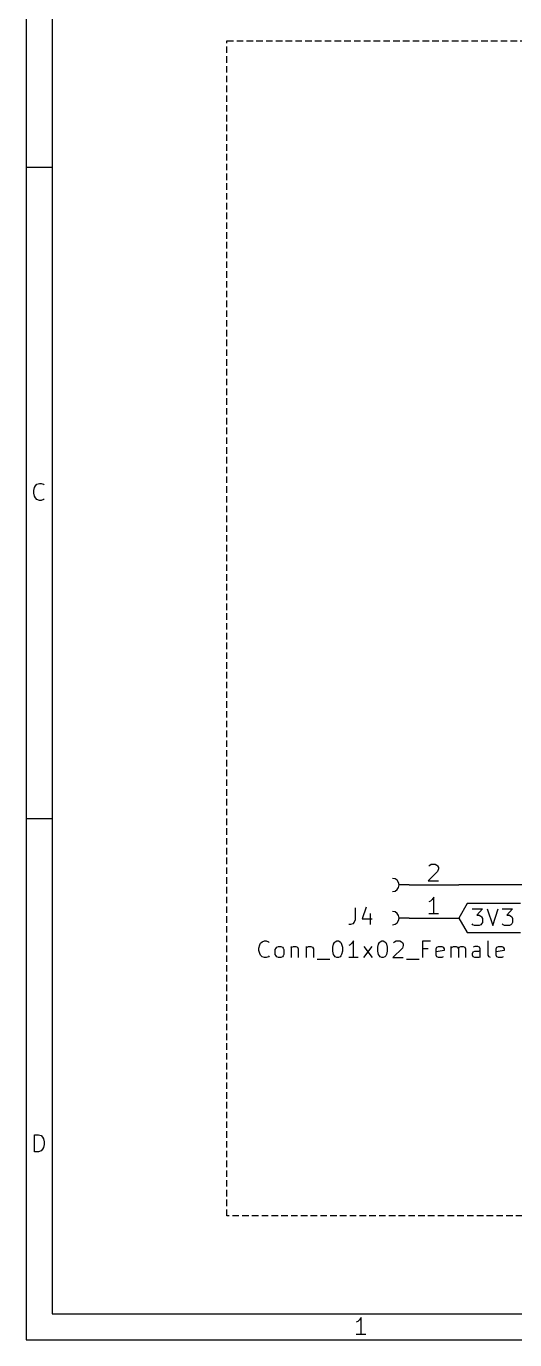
# Model space of a CAD drawing. Extents: x 10 to 287, y -200 to -10.
# Drawn here: x 10 to 47.5, y -200 to -99.2 of the extents above; entities that cross this region are included whole.
import ezdxf

# ---------------------------------------------------------------- set-up
doc = ezdxf.new("R2010")
doc.units = 0
doc.header["$MEASUREMENT"] = 0
doc.linetypes.add('DASHED', pattern=[0.75, 0.5, -0.25])
for name, color, linetype in [('BLUE3', 171, 'CONTINUOUS'), ('CYAN2', 4, 'CONTINUOUS'), ('GREEN2', 3, 'CONTINUOUS'), ('RED2', 1, 'CONTINUOUS')]:
    doc.layers.add(name, color=color, linetype=linetype)

msp = doc.modelspace()

# ---------------------------------------------------------------- linework, layer by layer
at = {"layer": 'BLUE3', "linetype": 'DASHED'}
for p, q in [((25.4, -190.5), (25.4, -100.33)), ((25.4, -100.33), (115.57, -100.33)), ((115.57, -190.5), (25.4, -190.5))]:
    msp.add_line(p, q, dxfattribs=at)
at = {"layer": 'CYAN2', "linetype": 'CONTINUOUS'}
for p, q in [((35.2298, -166.853), (35.2298, -167.767)), ((36.068, -166.802), (35.7632, -167.691)), ((36.3728, -167.284), (36.3728, -168.123)), ((34.8742, -168.123), (34.7472, -168.123)), ((35.052, -168.072), (34.8742, -168.123)), ((35.1536, -167.945), (35.052, -168.072)), ((35.2298, -167.767), (35.1536, -167.945)), ((35.7632, -167.691), (36.5506, -167.691)), ((27.8384, -169.951), (27.9146, -169.697)), ((27.8384, -170.129), (27.8384, -169.951)), ((27.9146, -170.358), (27.8384, -170.129)), ((27.9146, -169.697), (27.9654, -169.57)), ((27.9654, -169.57), (28.0924, -169.469)), ((28.0924, -169.469), (28.2702, -169.393)), ((28.2702, -169.393), (28.3972, -169.393)), ((28.3972, -169.393), (28.575, -169.469)), ((28.575, -169.469), (28.6258, -169.52)), ((29.1084, -170.053), (29.1846, -169.951)), ((29.1084, -170.434), (29.1084, -170.053)), ((29.1846, -169.951), (29.2354, -169.875)), ((29.2354, -169.875), (29.3624, -169.824)), ((29.3624, -169.824), (29.5402, -169.824)), ((29.5402, -169.824), (29.6672, -169.875)), ((29.6672, -169.875), (29.718, -169.951)), ((29.718, -169.951), (29.7688, -170.053)), ((29.7688, -170.053), (29.7688, -170.434)), ((30.3276, -169.824), (30.3276, -170.663)), ((30.3276, -169.951), (30.3784, -169.875)), ((30.3784, -169.875), (30.5054, -169.824)), ((30.5054, -169.824), (30.6832, -169.824)), ((30.6832, -169.824), (30.8102, -169.875)), ((30.8102, -169.875), (30.861, -170.002)), ((30.861, -170.002), (30.861, -170.663)), ((31.4706, -169.824), (31.4706, -170.663)), ((31.4706, -169.951), (31.5468, -169.875)), ((31.5468, -169.875), (31.6484, -169.824)), ((31.6484, -169.824), (31.8262, -169.824)), ((31.8262, -169.824), (31.9532, -169.875)), ((31.9532, -169.875), (32.0294, -170.002)), ((32.0294, -170.002), (32.0294, -170.663)), ((33.528, -169.875), (33.5788, -169.647)), ((33.528, -170.18), (33.528, -169.875)), ((33.5788, -170.434), (33.528, -170.18)), ((33.5788, -169.647), (33.655, -169.52)), ((33.655, -169.52), (33.7058, -169.469)), ((33.7058, -169.469), (33.8328, -169.393)), ((33.8328, -169.393), (33.9598, -169.393)), ((33.9598, -169.393), (34.0868, -169.469)), ((34.0868, -169.469), (34.1376, -169.52)), ((34.1376, -169.52), (34.1884, -169.647)), ((34.1884, -169.647), (34.2646, -169.875)), ((34.2646, -170.18), (34.1884, -170.434)), ((34.2646, -169.875), (34.2646, -170.18)), ((34.8488, -169.697), (34.7472, -169.748)), ((34.9758, -169.57), (34.8488, -169.697)), ((35.1028, -169.393), (34.9758, -169.57)), ((35.1028, -170.663), (35.1028, -169.393)), ((35.8902, -170.663), (36.5506, -169.824)), ((35.8902, -169.824), (36.5506, -170.663)), ((36.9824, -169.875), (37.0332, -169.647)), ((36.9824, -170.18), (36.9824, -169.875)), ((37.0332, -170.434), (36.9824, -170.18)), ((37.0332, -169.647), (37.1094, -169.52)), ((37.1094, -169.52), (37.1602, -169.469)), ((37.1602, -169.469), (37.2872, -169.393)), ((37.2872, -169.393), (37.3888, -169.393)), ((37.3888, -169.393), (37.5158, -169.469)), ((37.5158, -169.469), (37.592, -169.52)), ((37.592, -169.52), (37.6428, -169.647)), ((37.6428, -169.647), (37.6936, -169.875)), ((37.6936, -170.18), (37.6428, -170.434)), ((37.6936, -169.875), (37.6936, -170.18)), ((38.862, -169.951), (38.1254, -170.663)), ((38.1762, -169.52), (38.2524, -169.469)), ((38.2524, -169.469), (38.3794, -169.393)), ((38.3794, -169.393), (38.6588, -169.393)), ((38.6588, -169.393), (38.7858, -169.469)), ((38.7858, -169.469), (38.862, -169.52)), ((38.862, -169.52), (38.9128, -169.647)), ((38.9128, -169.748), (38.862, -169.951)), ((38.9128, -169.647), (38.9128, -169.748)), ((40.4368, -170.663), (40.4368, -169.393)), ((40.4368, -169.393), (41.021, -169.393)), ((40.8432, -170.002), (40.4368, -170.002)), ((41.4528, -170.002), (41.5036, -169.875)), ((41.4528, -170.485), (41.4528, -170.002)), ((42.0624, -170.129), (41.4528, -170.231)), ((41.5036, -169.875), (41.6306, -169.824)), ((41.6306, -169.824), (41.8846, -169.824)), ((41.8846, -169.824), (41.9862, -169.875)), ((41.9862, -169.875), (42.0624, -170.002)), ((42.0624, -170.002), (42.0624, -170.129)), ((42.5958, -170.663), (42.5958, -169.824)), ((42.5958, -169.951), (42.672, -169.875)), ((42.672, -169.875), (42.7736, -169.824)), ((42.7736, -169.824), (42.9768, -169.824)), ((42.9768, -169.824), (43.0784, -169.875)), ((43.0784, -169.875), (43.1546, -170.002)), ((43.1546, -170.002), (43.2054, -169.875)), ((43.1546, -170.002), (43.1546, -170.663)), ((43.2054, -169.875), (43.3324, -169.824)), ((43.3324, -169.824), (43.5102, -169.824)), ((43.5102, -169.824), (43.6372, -169.875)), ((43.6372, -169.875), (43.688, -170.002)), ((43.688, -170.002), (43.688, -170.663)), ((44.2468, -170.358), (44.2976, -170.231)), ((44.4246, -169.824), (44.2976, -169.875)), ((44.2976, -170.231), (44.4246, -170.18)), ((44.6532, -169.824), (44.4246, -169.824)), ((44.4246, -170.18), (44.7294, -170.18)), ((44.7802, -169.875), (44.6532, -169.824)), ((44.7294, -170.18), (44.831, -170.129)), ((44.831, -170.002), (44.7802, -169.875)), ((44.831, -170.663), (44.831, -170.002)), ((45.4406, -170.485), (45.4406, -169.393)), ((46.0502, -170.002), (46.101, -169.875)), ((46.0502, -170.485), (46.0502, -170.002)), ((46.6598, -170.129), (46.0502, -170.231)), ((46.101, -169.875), (46.228, -169.824)), ((46.228, -169.824), (46.482, -169.824)), ((46.482, -169.824), (46.5836, -169.875)), ((46.5836, -169.875), (46.6598, -170.002)), ((46.6598, -170.002), (46.6598, -170.129)), ((27.9654, -170.485), (27.9146, -170.358)), ((28.0924, -170.612), (27.9654, -170.485)), ((28.2702, -170.663), (28.0924, -170.612)), ((28.3972, -170.663), (28.2702, -170.663)), ((28.575, -170.612), (28.3972, -170.663)), ((28.6258, -170.536), (28.575, -170.612)), ((29.1846, -170.536), (29.1084, -170.434)), ((29.2354, -170.612), (29.1846, -170.536)), ((29.3624, -170.663), (29.2354, -170.612)), ((29.5402, -170.663), (29.3624, -170.663)), ((29.6672, -170.612), (29.5402, -170.663)), ((29.718, -170.536), (29.6672, -170.612)), ((29.7688, -170.434), (29.718, -170.536)), ((32.3088, -170.79), (33.2994, -170.79)), ((33.655, -170.536), (33.5788, -170.434)), ((33.7058, -170.612), (33.655, -170.536)), ((33.8328, -170.663), (33.7058, -170.612)), ((33.9598, -170.663), (33.8328, -170.663)), ((34.0868, -170.612), (33.9598, -170.663)), ((34.1376, -170.536), (34.0868, -170.612)), ((34.1884, -170.434), (34.1376, -170.536)), ((35.4584, -170.663), (34.7472, -170.663)), ((37.1094, -170.536), (37.0332, -170.434)), ((37.1602, -170.612), (37.1094, -170.536)), ((37.2872, -170.663), (37.1602, -170.612)), ((37.3888, -170.663), (37.2872, -170.663)), ((37.5158, -170.612), (37.3888, -170.663)), ((37.592, -170.536), (37.5158, -170.612)), ((37.6428, -170.434), (37.592, -170.536)), ((38.1254, -170.663), (38.9128, -170.663)), ((39.1668, -170.79), (40.132, -170.79)), ((41.5036, -170.612), (41.4528, -170.485)), ((41.6306, -170.663), (41.5036, -170.612)), ((41.8846, -170.663), (41.6306, -170.663)), ((41.9862, -170.612), (41.8846, -170.663)), ((44.2468, -170.485), (44.2468, -170.358)), ((44.2976, -170.612), (44.2468, -170.485)), ((44.4246, -170.663), (44.2976, -170.612)), ((44.7294, -170.663), (44.4246, -170.663)), ((44.831, -170.612), (44.7294, -170.663)), ((45.5168, -170.612), (45.4406, -170.485)), ((45.6184, -170.663), (45.5168, -170.612)), ((46.101, -170.612), (46.0502, -170.485)), ((46.228, -170.663), (46.101, -170.612)), ((46.482, -170.663), (46.228, -170.663)), ((46.5836, -170.612), (46.482, -170.663))]:
    msp.add_line(p, q, dxfattribs=at)
at = {"layer": 'GREEN2', "linetype": 'CONTINUOUS'}
msp.add_line((48.26, -165.1), (43.18, -165.1), dxfattribs=at)
at = {"layer": 'RED2', "linetype": 'CONTINUOUS'}
for p, q in [((10.0076, -10.0076), (10.0076, -200)), ((11.9888, -11.9888), (11.9888, -198.018)), ((10.0076, -110.007), (11.9888, -110.007)), ((10.5918, -134.823), (10.6426, -134.595)), ((10.5918, -135.026), (10.5918, -134.823)), ((10.6426, -135.255), (10.5918, -135.026)), ((10.6426, -134.595), (10.7188, -134.468)), ((10.7188, -134.468), (10.8204, -134.341)), ((10.8204, -134.341), (11.0236, -134.29)), ((11.0236, -134.29), (11.1506, -134.29)), ((11.1506, -134.29), (11.3284, -134.341)), ((11.3284, -134.341), (11.3792, -134.391)), ((10.7188, -135.382), (10.6426, -135.255)), ((10.8204, -135.509), (10.7188, -135.382)), ((11.0236, -135.585), (10.8204, -135.509)), ((11.1506, -135.585), (11.0236, -135.585)), ((11.3284, -135.509), (11.1506, -135.585)), ((11.3792, -135.458), (11.3284, -135.509)), ((10.0076, -159.995), (11.9888, -159.995)), ((41.5544, -164.059), (40.8432, -164.77)), ((40.894, -163.627), (40.9702, -163.576)), ((40.9702, -163.576), (41.0718, -163.5)), ((41.0718, -163.5), (41.3766, -163.5)), ((41.3766, -163.5), (41.5036, -163.576)), ((41.5036, -163.576), (41.5544, -163.627)), ((41.5544, -163.627), (41.6306, -163.754)), ((41.6306, -163.855), (41.5544, -164.059)), ((41.6306, -163.754), (41.6306, -163.855)), ((39.37, -165.1), (38.608, -165.1)), ((39.37, -165.1), (43.18, -165.1)), ((40.8432, -164.77), (41.6306, -164.77)), ((41.148, -166.218), (41.021, -166.345)), ((41.275, -166.04), (41.148, -166.218)), ((41.275, -167.31), (41.275, -166.04)), ((41.021, -166.345), (40.894, -166.395)), ((41.6306, -167.31), (40.894, -167.31)), ((43.815, -166.522), (43.18, -167.64)), ((47.9044, -166.522), (43.815, -166.522)), ((44.2214, -166.929), (45.0088, -166.929)), ((45.0088, -166.929), (44.577, -167.411)), ((45.3644, -166.929), (45.7962, -168.199)), ((45.7962, -168.199), (46.2026, -166.929)), ((46.5074, -166.929), (47.2948, -166.929)), ((47.2948, -166.929), (46.863, -167.411)), ((39.37, -167.64), (38.608, -167.64)), ((39.37, -167.64), (43.18, -167.64)), ((43.18, -167.64), (43.815, -168.758)), ((44.2722, -168.148), (44.2214, -168.072)), ((44.3992, -168.199), (44.2722, -168.148)), ((44.7548, -168.199), (44.3992, -168.199)), ((44.577, -167.411), (44.7548, -167.411)), ((44.7548, -167.411), (44.8818, -167.488)), ((44.8818, -168.148), (44.7548, -168.199)), ((44.8818, -167.488), (44.9326, -167.538)), ((44.9326, -168.072), (44.8818, -168.148)), ((44.9326, -167.538), (45.0088, -167.665)), ((45.0088, -167.97), (44.9326, -168.072)), ((45.0088, -167.665), (45.0088, -167.97)), ((46.5836, -168.148), (46.5074, -168.072)), ((46.6852, -168.199), (46.5836, -168.148)), ((47.0662, -168.199), (46.6852, -168.199)), ((46.863, -167.411), (47.0662, -167.411)), ((47.0662, -167.411), (47.1678, -167.488)), ((47.1678, -168.148), (47.0662, -168.199)), ((47.1678, -167.488), (47.244, -167.538)), ((47.244, -168.072), (47.1678, -168.148)), ((47.244, -167.538), (47.2948, -167.665)), ((47.2948, -167.97), (47.244, -168.072)), ((47.2948, -167.665), (47.2948, -167.97)), ((43.815, -168.758), (47.9044, -168.758)), ((10.6426, -185.572), (10.6426, -184.277)), ((10.6426, -184.277), (10.9474, -184.277)), ((10.9474, -184.277), (11.1506, -184.328)), ((11.1506, -184.328), (11.2522, -184.455)), ((11.2522, -184.455), (11.3284, -184.582)), ((11.2522, -185.369), (11.1506, -185.496)), ((11.3284, -185.242), (11.2522, -185.369)), ((11.3284, -184.582), (11.3792, -184.81)), ((11.3792, -185.014), (11.3284, -185.242)), ((11.3792, -184.81), (11.3792, -185.014)), ((10.9474, -185.572), (10.6426, -185.572)), ((11.1506, -185.496), (10.9474, -185.572)), ((11.9888, -198.018), (285.013, -198.018)), ((35.56, -198.476), (35.433, -198.603)), ((35.687, -198.298), (35.56, -198.476)), ((35.687, -199.593), (35.687, -198.298)), ((35.433, -198.603), (35.306, -198.653)), ((10.0076, -200), (286.995, -200)), ((36.0426, -199.593), (35.306, -199.593))]:
    msp.add_line(p, q, dxfattribs=at)
at = {"layer": 'RED2'}
for centre in [(38.1, -165.1), (38.1, -167.64)]:
    msp.add_arc(centre, 0.508, -449.9, -270.1, dxfattribs=at)

doc.saveas('drawing.dxf')
